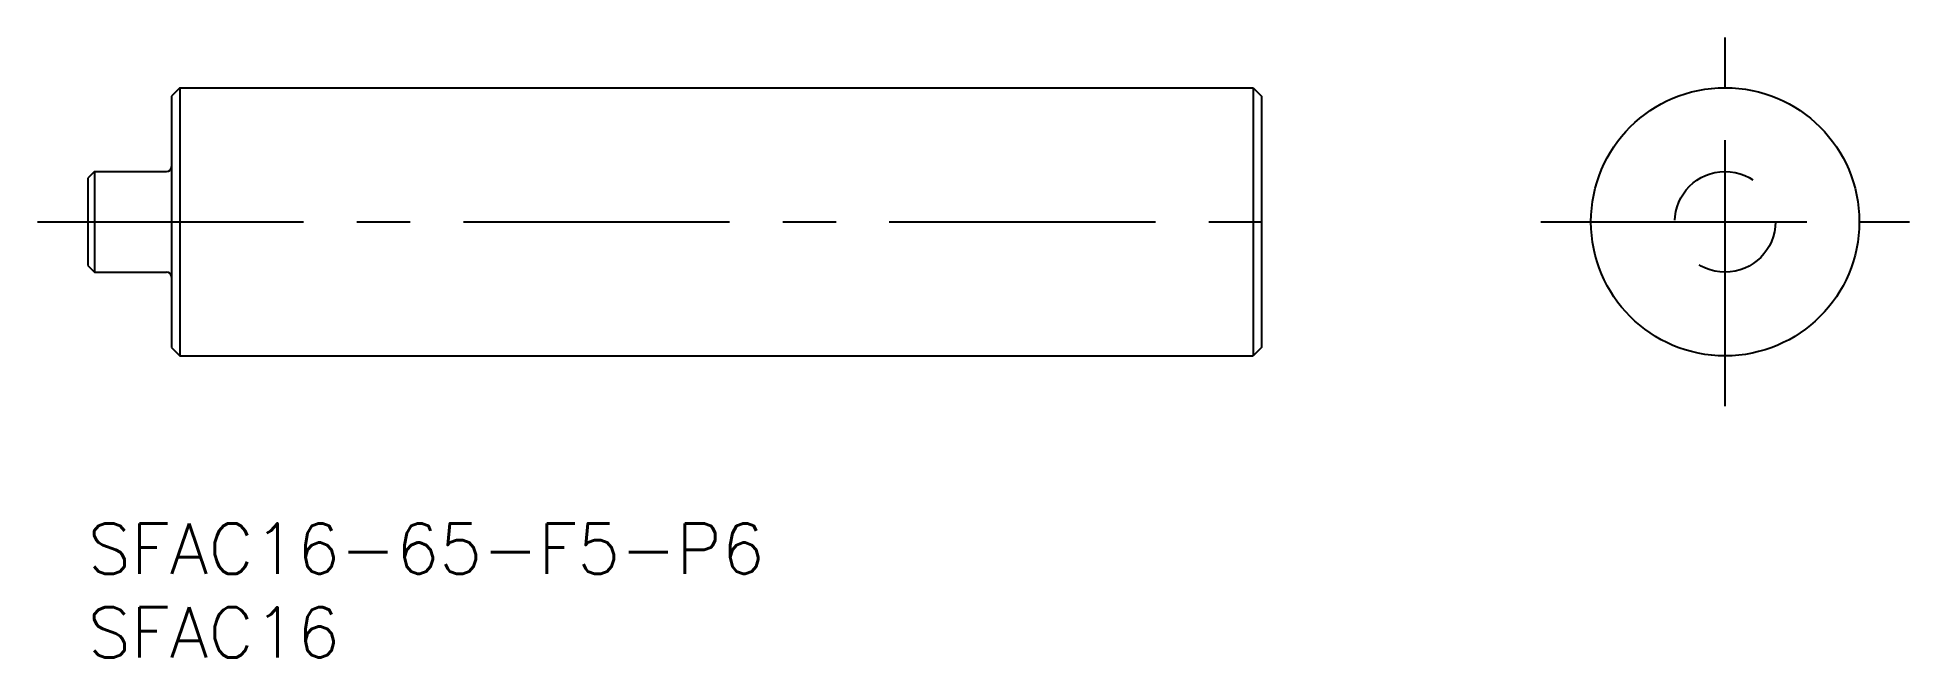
# Model space of a CAD drawing. Extents: x -3 to 109, y -8 to 29.
import ezdxf

# ---------------------------------------------------------------- set-up
doc = ezdxf.new("R2010")
doc.units = 0
doc.header["$LTSCALE"] = 0.5
doc.linetypes.add('CENTER', pattern=[50.8, 31.75, -6.35, 6.35, -6.35])
doc.linetypes.add('DASHED', pattern=[19.05, 12.7, -6.35])
for name, color, linetype in [('MSM_CENTER', 1, 'CENTER'), ('MSM_CONTINUOUS', 7, 'CONTINUOUS'), ('MSM_DASHED', 4, 'DASHED'), ('MSM_PART_NUMBER', 7, 'CONTINUOUS')]:
    doc.layers.add(name, color=color, linetype=linetype)
doc.styles.get("Standard").update_dxf_attribs({"font": 'txt.shx', "height": 3, "bigfont": 'bigfont.shx'})

# ---------------------------------------------------------------- blocks, each defined once
blk = doc.blocks.new('*U4')
at = {"layer": 'MSM_PART_NUMBER'}
blk.add_text('SFAC16-65-F5-P6', height=3, dxfattribs=at).set_placement((0, -3))
blk = doc.blocks.new('*U5')
at = {"layer": 'MSM_PART_NUMBER'}
blk.add_text('SFAC16', height=3, dxfattribs=at).set_placement((0, -8))

msp = doc.modelspace()

# ---------------------------------------------------------------- linework, layer by layer
at = {"layer": 'MSM_CENTER'}
for p, q in [((97.65, 7), (97.65, 29)), ((-3, 18), (73, 18)), ((86.65, 18), (108.65, 18))]:
    msp.add_line(p, q, dxfattribs=at)
at = {"layer": 'MSM_CONTINUOUS'}
for p, q in [((5.5, 26), (5, 25.5)), ((5.5, 26), (69.5, 26)), ((5.5, 26), (5.5, 10)), ((69.5, 26), (69.5, 10)), ((69.5, 26), (70, 25.5)), ((5, 25.5), (5, 10.5)), ((70, 25.5), (70, 10.5)), ((0.4, 21), (0, 20.6)), ((0, 20.6), (0, 15.4)), ((0.4, 21), (4.7, 21)), ((0.4, 21), (0.4, 15)), ((0, 15.4), (0.4, 15)), ((0.4, 15), (4.7, 15)), ((5, 10.5), (5.5, 10)), ((70, 10.5), (69.5, 10)), ((5.5, 10), (69.5, 10))]:
    msp.add_line(p, q, dxfattribs=at)
msp.add_circle((97.65, 18), 8, dxfattribs=at)
for centre, start, end in [((4.7, 21.3), 270, 0), ((4.7, 14.7), 0, 90)]:
    msp.add_arc(centre, 0.3, start, end, dxfattribs=at)
at = {"layer": 'MSM_DASHED'}
msp.add_circle((97.65, 18), 3, dxfattribs=at)

# ---------------------------------------------------------------- block references
at = {"layer": 'MSM_CONTINUOUS'}
for name in ['*U4', '*U5']:
    msp.add_blockref(name, (0, 0), dxfattribs=at)

doc.saveas('drawing.dxf')
